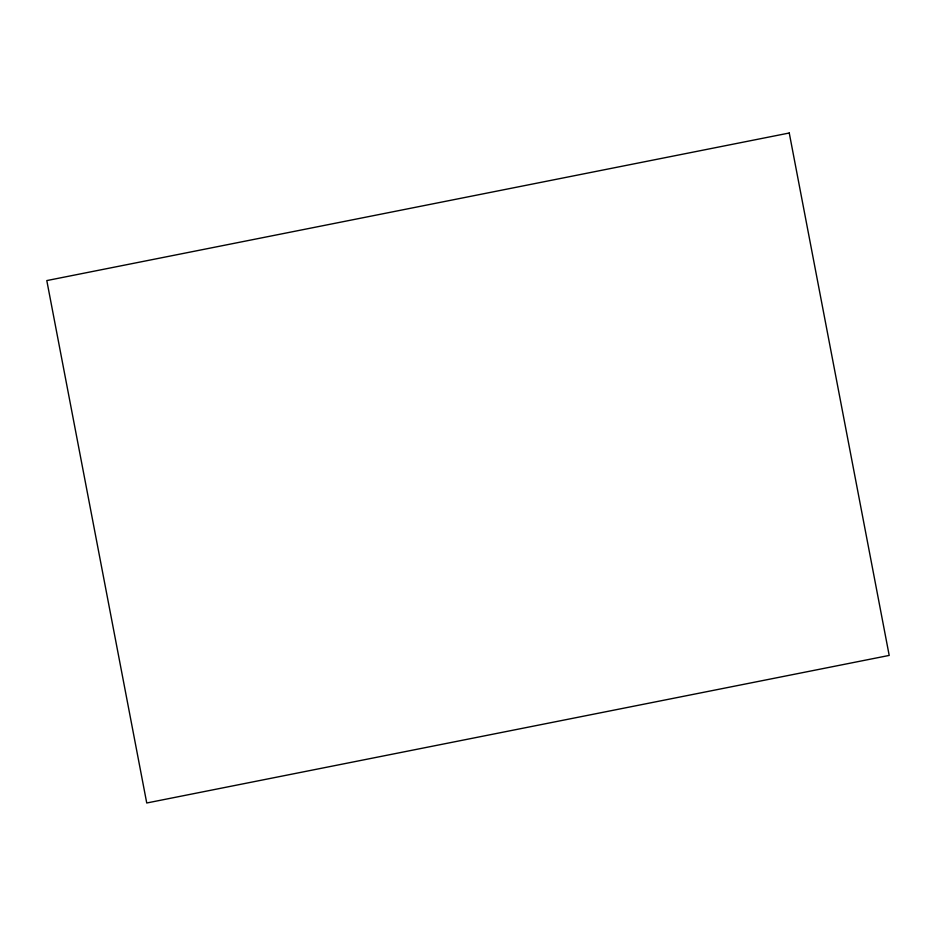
<?xml version="1.0" encoding="UTF-8"?>
<svg xmlns="http://www.w3.org/2000/svg" width="936" height="936" viewBox="0 0 936 936"><rect width="100%" height="100%" fill="white"/><g stroke="black" fill="none" stroke-linecap="round" stroke-linejoin="round"><path stroke-width="1.4" d="M789.259 133.006L46.8 280.578L146.741 802.994L889.2 655.422L789.259 133.006"/></g></svg>
